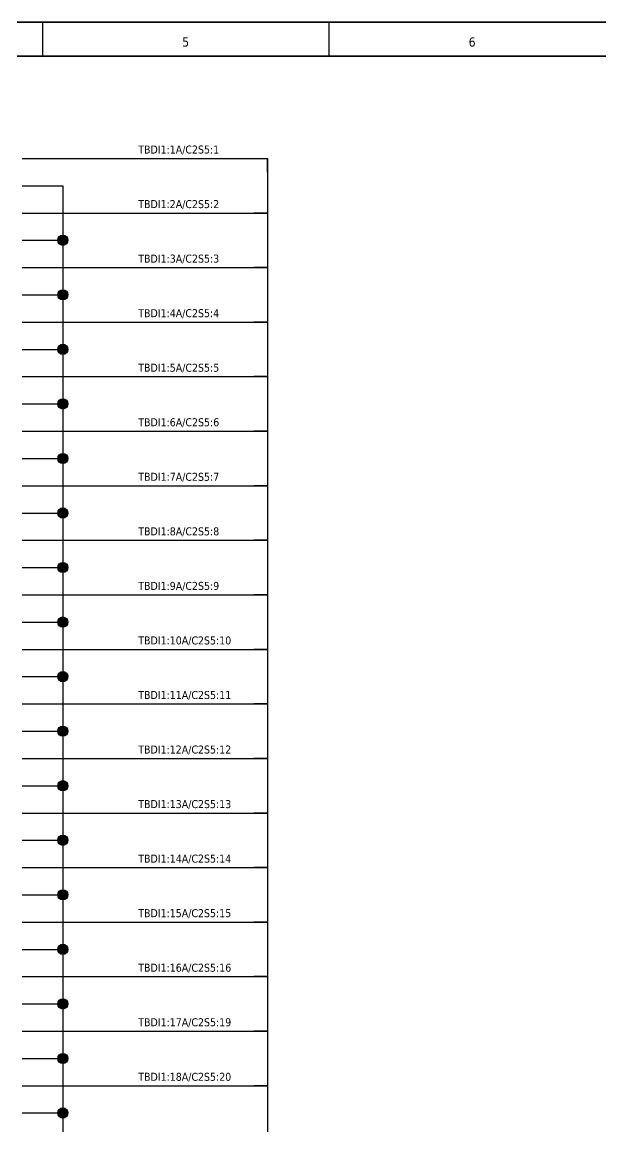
# Model space of a CAD drawing. Header units: millimetres. Extents: x 0 to 1792788, y -13 to 262234.
# Drawn here: x 207 to 291.9, y 135 to 297 of the extents above; entities that cross this region are included whole.
import ezdxf
from ezdxf.enums import TextEntityAlignment as Align

# ---------------------------------------------------------------- set-up
doc = ezdxf.new("R2010")
doc.units = ezdxf.units.MM
for name, color, linetype, lineweight in [('EPLAN201', 7, 'Continuous', 35), ('EPLAN311', 7, 'Continuous', 25), ('EPLAN317', 7, 'Continuous', 25), ('EPLAN405', 7, 'Continuous', 25), ('EPLAN451', 7, 'Continuous', 35), ('EPLAN452', 7, 'Continuous', 35), ('EPLAN453', 7, 'Continuous', 35)]:
    doc.layers.add(name, color=color, linetype=linetype, lineweight=lineweight)
doc.styles.add('Tahoma', font='')
doc.styles.get('Tahoma').set_extended_font_data('Tahoma')

# ---------------------------------------------------------------- blocks, each defined once
blk = doc.blocks.new('EPLFRAME')
at = {"layer": 'EPLAN201', "linetype": 'Continuous', "lineweight": 25, "ltscale": 4}
for p, q in [((210, 297), (210, 292)), ((252, 297), (252, 292))]:
    blk.add_line(p, q, dxfattribs=at)
at = {"layer": 'EPLAN201', "linetype": 'Continuous', "lineweight": 35, "ltscale": 4}
blk.add_line((0, 292), (420, 292), dxfattribs=at)
blk.add_lwpolyline([(0, 0), (420, 0), (420, 297), (0, 297)], close=True, dxfattribs=at)
at = {"layer": 'EPLAN451', "color": 7, "style": 'Tahoma'}
for tag, p, height in [('14_10014', (101, 12), 2.26), ('14_10015', (185, 12), 2.26), ('14_10011', (101, 5), 2.26), ('14_10013', (332, 5), 1.63), ('14_10151', (73, 1), 1.63), ('14_10300', (415, 1), 1.63)]:
    blk.add_attdef(tag, p, '', height=height, dxfattribs=at)
blk.add_attdef('4_25020', text='', height=1.63, dxfattribs=at).set_placement((413, 1), align=Align.RIGHT)
at = {"layer": 'EPLAN452', "color": 7, "style": 'Tahoma'}
for tag, p, height in [('4_11041', (1, 17), 2.26), ('4_11071[1]', (1, 13), 1.63), ('4_11074[1]', (21, 13), 1.63), ('4_11070[1]', (41, 13), 1.63), ('4_11024', (73, 13), 1.63), ('4_20132_1001', (374, 13), 1.63), ('4_11011', (231, 12), 2.26), ('4_11030', (301, 12), 2.26), ('4_11071[2]', (1, 9), 1.63), ('4_11074[2]', (21, 9), 1.63), ('4_11070[2]', (41, 9), 1.63), ('4_11022', (73, 9), 1.63), ('4_20134_1001', (374, 9), 1.63), ('4_11071[3]', (1, 5), 1.63), ('4_11074[3]', (21, 5), 1.63), ('4_11070[3]', (41, 5), 1.63), ('4_11080', (73, 5), 1.63), ('4_11059', (301, 5), 1.63)]:
    blk.add_attdef(tag, p, '', height=height, dxfattribs=at)
for tag, height, p in [('4_11040', 2.26, (419, 17)), ('4_11000', 1.63, (419, 5)), ('4_11085', 1.63, (141, 1)), ('4_11086', 1.63, (183, 1))]:
    blk.add_attdef(tag, text='', height=height, dxfattribs=at).set_placement(p, align=Align.RIGHT)
at = {"layer": 'EPLAN453', "color": 7, "style": 'Tahoma'}
for tag, p in [('53_19005_1', (21, 293)), ('53_19005', (63, 293)), ('53_19005_8', (105, 293)), ('53_19005_6', (147, 293)), ('53_19005_7', (189, 293)), ('53_19005_9', (231, 293)), ('53_19005_3', (273, 293)), ('53_19005_2', (315, 293)), ('53_19005_4', (357, 293)), ('53_19005_5', (399, 293))]:
    blk.add_attdef(tag, text='', height=1.35, dxfattribs=at).set_placement(p, align=Align.BOTTOM_CENTER)
blk = doc.blocks.new('EPLSYM_LibrarySPECIAL_Symbol308_Variant0_Placement0')
at = {"layer": 'EPLAN405', "color": 7, "style": 'Tahoma'}
for tag, p in [('17_31011', (1.5, 6.35)), ('17_31002', (1.5, 0.5))]:
    blk.add_attdef(tag, text='', height=1.17, dxfattribs=at).set_placement(p, align=Align.BOTTOM_LEFT)
for tag, p in [('17_31004', (1.5, 4.4)), ('17_31003', (1.5, 2.45))]:
    blk.add_attdef(tag, p, '', height=1.17, dxfattribs=at)

msp = doc.modelspace()

# ---------------------------------------------------------------- hatches: boundary and pattern name
at = {"layer": 'EPLAN311', "ltscale": 4}
h = msp.add_hatch(color=256, dxfattribs=at)
edge = h.paths.add_edge_path(flags=0)
edge.add_arc((213, 265), 0.75, 0, 360)
h = msp.add_hatch(color=256, dxfattribs=at)
edge = h.paths.add_edge_path(flags=0)
edge.add_arc((213, 257), 0.75, 0, 360)
h = msp.add_hatch(color=256, dxfattribs=at)
edge = h.paths.add_edge_path(flags=0)
edge.add_arc((213, 249), 0.75, 0, 360)
h = msp.add_hatch(color=256, dxfattribs=at)
edge = h.paths.add_edge_path(flags=0)
edge.add_arc((213, 241), 0.75, 0, 360)
h = msp.add_hatch(color=256, dxfattribs=at)
edge = h.paths.add_edge_path(flags=0)
edge.add_arc((213, 233), 0.75, 0, 360)
h = msp.add_hatch(color=256, dxfattribs=at)
edge = h.paths.add_edge_path(flags=0)
edge.add_arc((213, 225), 0.75, 0, 360)
h = msp.add_hatch(color=256, dxfattribs=at)
edge = h.paths.add_edge_path(flags=0)
edge.add_arc((213, 217), 0.75, 0, 360)
h = msp.add_hatch(color=256, dxfattribs=at)
edge = h.paths.add_edge_path(flags=0)
edge.add_arc((213, 209), 0.75, 0, 360)
h = msp.add_hatch(color=256, dxfattribs=at)
edge = h.paths.add_edge_path(flags=0)
edge.add_arc((213, 201), 0.75, 0, 360)
h = msp.add_hatch(color=256, dxfattribs=at)
edge = h.paths.add_edge_path(flags=0)
edge.add_arc((213, 193), 0.75, 0, 360)
h = msp.add_hatch(color=256, dxfattribs=at)
edge = h.paths.add_edge_path(flags=0)
edge.add_arc((213, 185), 0.75, 0, 360)
h = msp.add_hatch(color=256, dxfattribs=at)
edge = h.paths.add_edge_path(flags=0)
edge.add_arc((213, 177), 0.75, 0, 360)
h = msp.add_hatch(color=256, dxfattribs=at)
edge = h.paths.add_edge_path(flags=0)
edge.add_arc((213, 169), 0.75, 0, 360)
h = msp.add_hatch(color=256, dxfattribs=at)
edge = h.paths.add_edge_path(flags=0)
edge.add_arc((213, 161), 0.75, 0, 360)
h = msp.add_hatch(color=256, dxfattribs=at)
edge = h.paths.add_edge_path(flags=0)
edge.add_arc((213, 153), 0.75, 0, 360)
h = msp.add_hatch(color=256, dxfattribs=at)
edge = h.paths.add_edge_path(flags=0)
edge.add_arc((213, 145), 0.75, 0, 360)
h = msp.add_hatch(color=256, dxfattribs=at)
edge = h.paths.add_edge_path(flags=0)
edge.add_arc((213, 137), 0.75, 0, 360)

# ---------------------------------------------------------------- linework, layer by layer
at = {"layer": 'EPLAN311', "color": 7, "ltscale": 4}
for p, q in [((207.05, 277), (243, 277)), ((207.05, 269), (243, 269)), ((207.05, 261), (243, 261)), ((207.05, 253), (243, 253)), ((207.05, 245), (243, 245)), ((207.05, 237), (243, 237)), ((207.05, 229), (243, 229)), ((207.05, 221), (243, 221)), ((207.05, 213), (243, 213)), ((207.05, 205), (243, 205)), ((207.05, 197), (243, 197)), ((207.05, 189), (243, 189)), ((207.05, 181), (243, 181)), ((207.05, 173), (243, 173)), ((207.05, 165), (243, 165)), ((207.05, 157), (243, 157)), ((207.05, 149), (243, 149)), ((207.05, 141), (243, 141))]:
    msp.add_line(p, q, dxfattribs=at)
at = {"layer": 'EPLAN311', "ltscale": 4}
for p, q in [((241, 277), (243, 277)), ((207.05, 273), (213, 273)), ((211, 273), (213, 273)), ((213, 273), (213, 265)), ((213, 273), (213, 271)), ((243, 269), (241, 269)), ((213, 267), (213, 263)), ((207.05, 265), (211, 265)), ((211, 265), (213, 265)), ((213, 265), (213, 257)), ((243, 261), (241, 261)), ((213, 259), (213, 255)), ((207.05, 257), (211, 257)), ((211, 257), (213, 257)), ((213, 257), (213, 249)), ((243, 253), (241, 253)), ((213, 251), (213, 247)), ((207.05, 249), (211, 249)), ((211, 249), (213, 249)), ((213, 249), (213, 241)), ((243, 245), (241, 245)), ((213, 243), (213, 239)), ((207.05, 241), (211, 241)), ((211, 241), (213, 241)), ((213, 241), (213, 233)), ((243, 237), (241, 237)), ((213, 235), (213, 231)), ((207.05, 233), (211, 233)), ((211, 233), (213, 233)), ((213, 233), (213, 225)), ((243, 229), (241, 229)), ((213, 227), (213, 223)), ((207.05, 225), (211, 225)), ((211, 225), (213, 225)), ((213, 225), (213, 217)), ((243, 221), (241, 221)), ((213, 219), (213, 215)), ((207.05, 217), (211, 217)), ((211, 217), (213, 217)), ((213, 217), (213, 209)), ((243, 213), (241, 213)), ((213, 211), (213, 207)), ((207.05, 209), (211, 209)), ((211, 209), (213, 209)), ((213, 209), (213, 201)), ((243, 205), (241, 205)), ((213, 203), (213, 199)), ((207.05, 201), (211, 201)), ((211, 201), (213, 201)), ((213, 201), (213, 193)), ((243, 197), (241, 197)), ((213, 195), (213, 191)), ((207.05, 193), (211, 193)), ((211, 193), (213, 193)), ((213, 193), (213, 185)), ((243, 189), (241, 189)), ((213, 187), (213, 183)), ((207.05, 185), (211, 185)), ((211, 185), (213, 185)), ((213, 185), (213, 177)), ((243, 181), (241, 181)), ((213, 179), (213, 175)), ((207.05, 177), (211, 177)), ((211, 177), (213, 177)), ((213, 177), (213, 169)), ((243, 173), (241, 173)), ((213, 171), (213, 167)), ((207.05, 169), (211, 169)), ((211, 169), (213, 169)), ((213, 169), (213, 161)), ((243, 165), (241, 165)), ((213, 163), (213, 159)), ((207.05, 161), (211, 161)), ((211, 161), (213, 161)), ((213, 161), (213, 153)), ((243, 157), (241, 157)), ((213, 155), (213, 151)), ((207.05, 153), (211, 153)), ((211, 153), (213, 153)), ((213, 153), (213, 145)), ((243, 149), (241, 149)), ((213, 147), (213, 143)), ((207.05, 145), (211, 145)), ((211, 145), (213, 145)), ((213, 145), (213, 137)), ((243, 141), (241, 141)), ((213, 139), (213, 135)), ((207.05, 137), (211, 137)), ((211, 137), (213, 137)), ((213, 137), (213, 129))]:
    msp.add_line(p, q, dxfattribs=at)
for centre in [(213, 265), (213, 257), (213, 249), (213, 241), (213, 233), (213, 225), (213, 217), (213, 209), (213, 201), (213, 193), (213, 185), (213, 177), (213, 169), (213, 161), (213, 153), (213, 145), (213, 137)]:
    msp.add_circle(centre, 0.75, dxfattribs=at)
at = {"layer": 'EPLAN317', "lineweight": 25, "ltscale": 4}
for p, q in [((243, 277), (243, 269)), ((243, 275), (243, 277)), ((243, 271), (243, 267)), ((243, 269), (243, 261)), ((243, 263), (243, 259)), ((243, 261), (243, 253)), ((243, 255), (243, 251)), ((243, 253), (243, 245)), ((243, 247), (243, 243)), ((243, 245), (243, 237)), ((243, 239), (243, 235)), ((243, 237), (243, 229)), ((243, 231), (243, 227)), ((243, 229), (243, 221)), ((243, 223), (243, 219)), ((243, 221), (243, 213)), ((243, 215), (243, 211)), ((243, 213), (243, 205)), ((243, 207), (243, 203)), ((243, 205), (243, 197)), ((243, 199), (243, 195)), ((243, 197), (243, 189)), ((243, 191), (243, 187)), ((243, 189), (243, 181)), ((243, 183), (243, 179)), ((243, 181), (243, 173)), ((243, 175), (243, 171)), ((243, 173), (243, 165)), ((243, 167), (243, 163)), ((243, 165), (243, 157)), ((243, 159), (243, 155)), ((243, 157), (243, 149)), ((243, 151), (243, 147)), ((243, 149), (243, 141)), ((243, 143), (243, 139)), ((243, 141), (243, 133)), ((243, 135), (243, 131))]:
    msp.add_line(p, q, dxfattribs=at)

# ---------------------------------------------------------------- block references
ref = msp.add_blockref('EPLFRAME', (0, 0))
ref.add_attrib('53_19005_3', '6', dxfattribs={"layer": 'EPLAN453', "color": 7, "height": 1.35, "style": 'Tahoma'}).set_placement((273, 293), align=Align.BOTTOM_CENTER)
ref.add_attrib('53_19005_9', '5', dxfattribs={"layer": 'EPLAN453', "color": 7, "height": 1.35, "style": 'Tahoma'}).set_placement((231, 293), align=Align.BOTTOM_CENTER)
ref = msp.add_blockref('EPLSYM_LibrarySPECIAL_Symbol308_Variant0_Placement0', (224, 277))
ref.add_attrib('17_31011', 'TBDI1:1A/C2S5:1', dxfattribs={"layer": 'EPLAN405', "color": 7, "height": 1.1739, "style": 'Tahoma'}).set_placement((224.05, 277.37), align=Align.BOTTOM_LEFT)
ref = msp.add_blockref('EPLSYM_LibrarySPECIAL_Symbol308_Variant0_Placement0', (224, 269))
ref.add_attrib('17_31011', 'TBDI1:2A/C2S5:2', dxfattribs={"layer": 'EPLAN405', "color": 7, "height": 1.1739, "style": 'Tahoma'}).set_placement((224.05, 269.37), align=Align.BOTTOM_LEFT)
ref = msp.add_blockref('EPLSYM_LibrarySPECIAL_Symbol308_Variant0_Placement0', (224, 261))
ref.add_attrib('17_31011', 'TBDI1:3A/C2S5:3', dxfattribs={"layer": 'EPLAN405', "color": 7, "height": 1.1739, "style": 'Tahoma'}).set_placement((224.05, 261.37), align=Align.BOTTOM_LEFT)
ref = msp.add_blockref('EPLSYM_LibrarySPECIAL_Symbol308_Variant0_Placement0', (224, 253))
ref.add_attrib('17_31011', 'TBDI1:4A/C2S5:4', dxfattribs={"layer": 'EPLAN405', "color": 7, "height": 1.1739, "style": 'Tahoma'}).set_placement((224.05, 253.37), align=Align.BOTTOM_LEFT)
ref = msp.add_blockref('EPLSYM_LibrarySPECIAL_Symbol308_Variant0_Placement0', (224, 245))
ref.add_attrib('17_31011', 'TBDI1:5A/C2S5:5', dxfattribs={"layer": 'EPLAN405', "color": 7, "height": 1.1739, "style": 'Tahoma'}).set_placement((224.05, 245.37), align=Align.BOTTOM_LEFT)
ref = msp.add_blockref('EPLSYM_LibrarySPECIAL_Symbol308_Variant0_Placement0', (224, 237))
ref.add_attrib('17_31011', 'TBDI1:6A/C2S5:6', dxfattribs={"layer": 'EPLAN405', "color": 7, "height": 1.1739, "style": 'Tahoma'}).set_placement((224.05, 237.37), align=Align.BOTTOM_LEFT)
ref = msp.add_blockref('EPLSYM_LibrarySPECIAL_Symbol308_Variant0_Placement0', (224, 229))
ref.add_attrib('17_31011', 'TBDI1:7A/C2S5:7', dxfattribs={"layer": 'EPLAN405', "color": 7, "height": 1.1739, "style": 'Tahoma'}).set_placement((224.05, 229.37), align=Align.BOTTOM_LEFT)
ref = msp.add_blockref('EPLSYM_LibrarySPECIAL_Symbol308_Variant0_Placement0', (224, 221))
ref.add_attrib('17_31011', 'TBDI1:8A/C2S5:8', dxfattribs={"layer": 'EPLAN405', "color": 7, "height": 1.1739, "style": 'Tahoma'}).set_placement((224.05, 221.37), align=Align.BOTTOM_LEFT)
ref = msp.add_blockref('EPLSYM_LibrarySPECIAL_Symbol308_Variant0_Placement0', (224, 213))
ref.add_attrib('17_31011', 'TBDI1:9A/C2S5:9', dxfattribs={"layer": 'EPLAN405', "color": 7, "height": 1.1739, "style": 'Tahoma'}).set_placement((224.05, 213.37), align=Align.BOTTOM_LEFT)
ref = msp.add_blockref('EPLSYM_LibrarySPECIAL_Symbol308_Variant0_Placement0', (224, 205))
ref.add_attrib('17_31011', 'TBDI1:10A/C2S5:10', dxfattribs={"layer": 'EPLAN405', "color": 7, "height": 1.1739, "style": 'Tahoma'}).set_placement((224.05, 205.37), align=Align.BOTTOM_LEFT)
ref = msp.add_blockref('EPLSYM_LibrarySPECIAL_Symbol308_Variant0_Placement0', (224, 197))
ref.add_attrib('17_31011', 'TBDI1:11A/C2S5:11', dxfattribs={"layer": 'EPLAN405', "color": 7, "height": 1.1739, "style": 'Tahoma'}).set_placement((224.05, 197.37), align=Align.BOTTOM_LEFT)
ref = msp.add_blockref('EPLSYM_LibrarySPECIAL_Symbol308_Variant0_Placement0', (224, 189))
ref.add_attrib('17_31011', 'TBDI1:12A/C2S5:12', dxfattribs={"layer": 'EPLAN405', "color": 7, "height": 1.1739, "style": 'Tahoma'}).set_placement((224.05, 189.37), align=Align.BOTTOM_LEFT)
ref = msp.add_blockref('EPLSYM_LibrarySPECIAL_Symbol308_Variant0_Placement0', (224, 181))
ref.add_attrib('17_31011', 'TBDI1:13A/C2S5:13', dxfattribs={"layer": 'EPLAN405', "color": 7, "height": 1.1739, "style": 'Tahoma'}).set_placement((224.05, 181.37), align=Align.BOTTOM_LEFT)
ref = msp.add_blockref('EPLSYM_LibrarySPECIAL_Symbol308_Variant0_Placement0', (224, 173))
ref.add_attrib('17_31011', 'TBDI1:14A/C2S5:14', dxfattribs={"layer": 'EPLAN405', "color": 7, "height": 1.1739, "style": 'Tahoma'}).set_placement((224.05, 173.37), align=Align.BOTTOM_LEFT)
ref = msp.add_blockref('EPLSYM_LibrarySPECIAL_Symbol308_Variant0_Placement0', (224, 165))
ref.add_attrib('17_31011', 'TBDI1:15A/C2S5:15', dxfattribs={"layer": 'EPLAN405', "color": 7, "height": 1.1739, "style": 'Tahoma'}).set_placement((224.05, 165.37), align=Align.BOTTOM_LEFT)
ref = msp.add_blockref('EPLSYM_LibrarySPECIAL_Symbol308_Variant0_Placement0', (224, 157))
ref.add_attrib('17_31011', 'TBDI1:16A/C2S5:16', dxfattribs={"layer": 'EPLAN405', "color": 7, "height": 1.1739, "style": 'Tahoma'}).set_placement((224.05, 157.37), align=Align.BOTTOM_LEFT)
ref = msp.add_blockref('EPLSYM_LibrarySPECIAL_Symbol308_Variant0_Placement0', (224, 149))
ref.add_attrib('17_31011', 'TBDI1:17A/C2S5:19', dxfattribs={"layer": 'EPLAN405', "color": 7, "height": 1.1739, "style": 'Tahoma'}).set_placement((224.05, 149.37), align=Align.BOTTOM_LEFT)
ref = msp.add_blockref('EPLSYM_LibrarySPECIAL_Symbol308_Variant0_Placement0', (224, 141))
ref.add_attrib('17_31011', 'TBDI1:18A/C2S5:20', dxfattribs={"layer": 'EPLAN405', "color": 7, "height": 1.1739, "style": 'Tahoma'}).set_placement((224.05, 141.37), align=Align.BOTTOM_LEFT)

doc.saveas('drawing.dxf')
